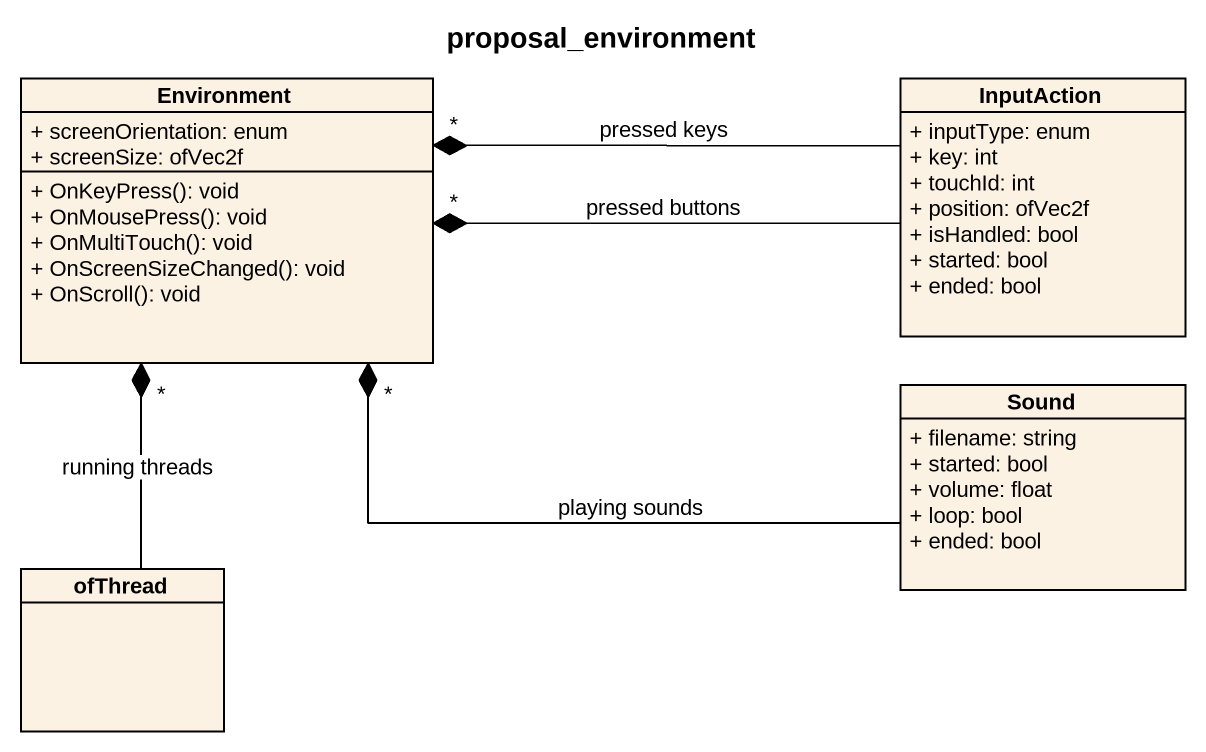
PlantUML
@startuml
title proposal_environment
hide circle
hide empty members
skinparam classAttributeIconSize 0
class Environment {
  + screenOrientation: enum
  + screenSize: ofVec2f
  + OnKeyPress(): void
  + OnMousePress(): void
  + OnMultiTouch(): void
  + OnScreenSizeChanged(): void
  + OnScroll(): void
}
class InputAction {
  + inputType: enum
  + key: int
  + touchId: int
  + position: ofVec2f
  + isHandled: bool
  + started: bool
  + ended: bool
}
class Sound {
  + filename: string
  + started: bool
  + volume: float
  + loop: bool
  + ended: bool
}
class ofThread
InputAction -left-* "*" Environment : pressed keys
InputAction -left-* "*" Environment : pressed buttons
Sound -left-* "*" Environment : playing sounds
ofThread -up-* "*" Environment : running threads
@enduml
